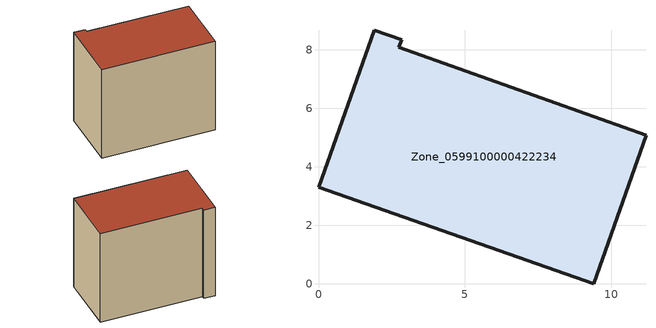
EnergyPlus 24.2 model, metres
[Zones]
Zone_0599100000422234
 floor ground (C_G): 0,3.31 1.9,8.67 2.84,8.34 2.75,8.08 11.19,5.08 9.41,0 z0.57
 wall outside (C_F): 9.41,0 11.19,5.08 2.75,8.08 2.84,8.34 1.9,8.67 0,3.31 9.41,0 z0.57:9.29
 roof outside (C_R): 1.9,8.67 0,3.31 9.41,0 11.19,5.08 2.75,8.08 2.84,8.34 z9.29
[BUILDING]
Pand.0599100000422234: North Axis=0; Terrain=City; Loads Convergence Tolerance Value=0.04; Temperature Convergence Tolerance Value=0.4; Solar Distribution=FullExterior; Maximum Number of Warmup Days=25; Minimum Number of Warmup Days=1
[Site:Location]
Rotterdam.The.Hague.AP_ZH_NLD Design_Conditions: Latitude=51.96; Longitude=4.45; Time Zone=1; Elevation=-4.5
[SITE:GROUNDTEMPERATURE:BUILDINGSURFACE]
18, 18, 18, 18, 18, 18, 18, 18, 18, 18, 18, 18
[MATERIAL] Thermal Absorptance=0.9; Solar Absorptance=0.7; Visible Absorptance=0.7
Name | Roughness | Thickness | Conductivity | Density | Specific Heat
G.TI.1992-2005 | MediumSmooth | 0.15 | 0.06 | 540 | 1210
F.TI.1992-2005 | Rough | 0.3 | 0.12 | 1920 | 840
R.TI.1992-2005 | MediumRough | 0.2 | 0.08 | 1500 | 1000
[CONSTRUCTION]
C_G: G.TI.1992-2005
C_F: F.TI.1992-2005
C_R: R.TI.1992-2005
[ZONE]
Zone_0599100000422234: Type=1; Multiplier=1; Ceiling Height=Autocalculate; Volume=Autocalculate; Floor Area=autocalculate; Part of Total Floor Area=Yes
[ZONEINFILTRATION:DESIGNFLOWRATE]
Infil_Zone_0599100000422234: Zone or ZoneList or Space or SpaceList=Zone_0599100000422234; Schedule=AlwaysOn; Design Flow Rate Calculation Method=Flow/Area; Flow Rate per Floor Area=0.0015; Constant Term Coefficient=1; Temperature Term Coefficient=0; Velocity Term Coefficient=0; Velocity Squared Term Coefficient=0
[HVACTEMPLATE:ZONE:IDEALLOADSAIRSYSTEM]
Zone_0599100000422234: Maximum Heating Supply Air Temperature=50; Minimum Cooling Supply Air Temperature=13; Maximum Heating Supply Air Humidity Ratio=0.0156; Minimum Cooling Supply Air Humidity Ratio=0.0077; Heating Limit=NoLimit; Cooling Limit=NoLimit; Dehumidification Control Type=ConstantSensibleHeatRatio; Cooling Sensible Heat Ratio=0.7; Dehumidification Setpoint=60; Humidification Control Type=None; Humidification Setpoint=30; Outdoor Air Method=None; Outdoor Air Flow Rate per Person=0.00944; Outdoor Air Flow Rate per Zone Floor Area=0; Outdoor Air Flow Rate per Zone=0; Demand Controlled Ventilation Type=None; Outdoor Air Economizer Type=NoEconomizer; Heat Recovery Type=None; Sensible Heat Recovery Effectiveness=0.7; Latent Heat Recovery Effectiveness=0.65
[ZONECONTROL:THERMOSTAT]
ThermostatControl_Zone_0599100000422234: Zone or ZoneList=Zone_0599100000422234; Control Type Schedule=DualSetpointControlType; Control 1=Thermostat_Zone_0599100000422234; Temperature Difference Between Cutout And Setpoint=0
[THERMOSTATSETPOINT:DUALSETPOINT]
Thermostat_Zone_0599100000422234: Heating Setpoint Temperature Schedule=HeatingSetpoint_Zone_0599100000422234; Cooling Setpoint Temperature Schedule=CoolingSetpoint_Zone_0599100000422234
[SCHEDULE:COMPACT]
HeatingSetpoint_Zone_0599100000422234: Through: 12/31, For: AllDays, Until: 24:00, 21
CoolingSetpoint_Zone_0599100000422234: Through: 12/31, For: AllDays, Until: 24:00, 24
DualSetpointControlType: Through: 12/31, For: AllDays, Until: 24:00, 4
AlwaysOn: Through: 12/31, For: AllDays, Until: 24:00, 1
